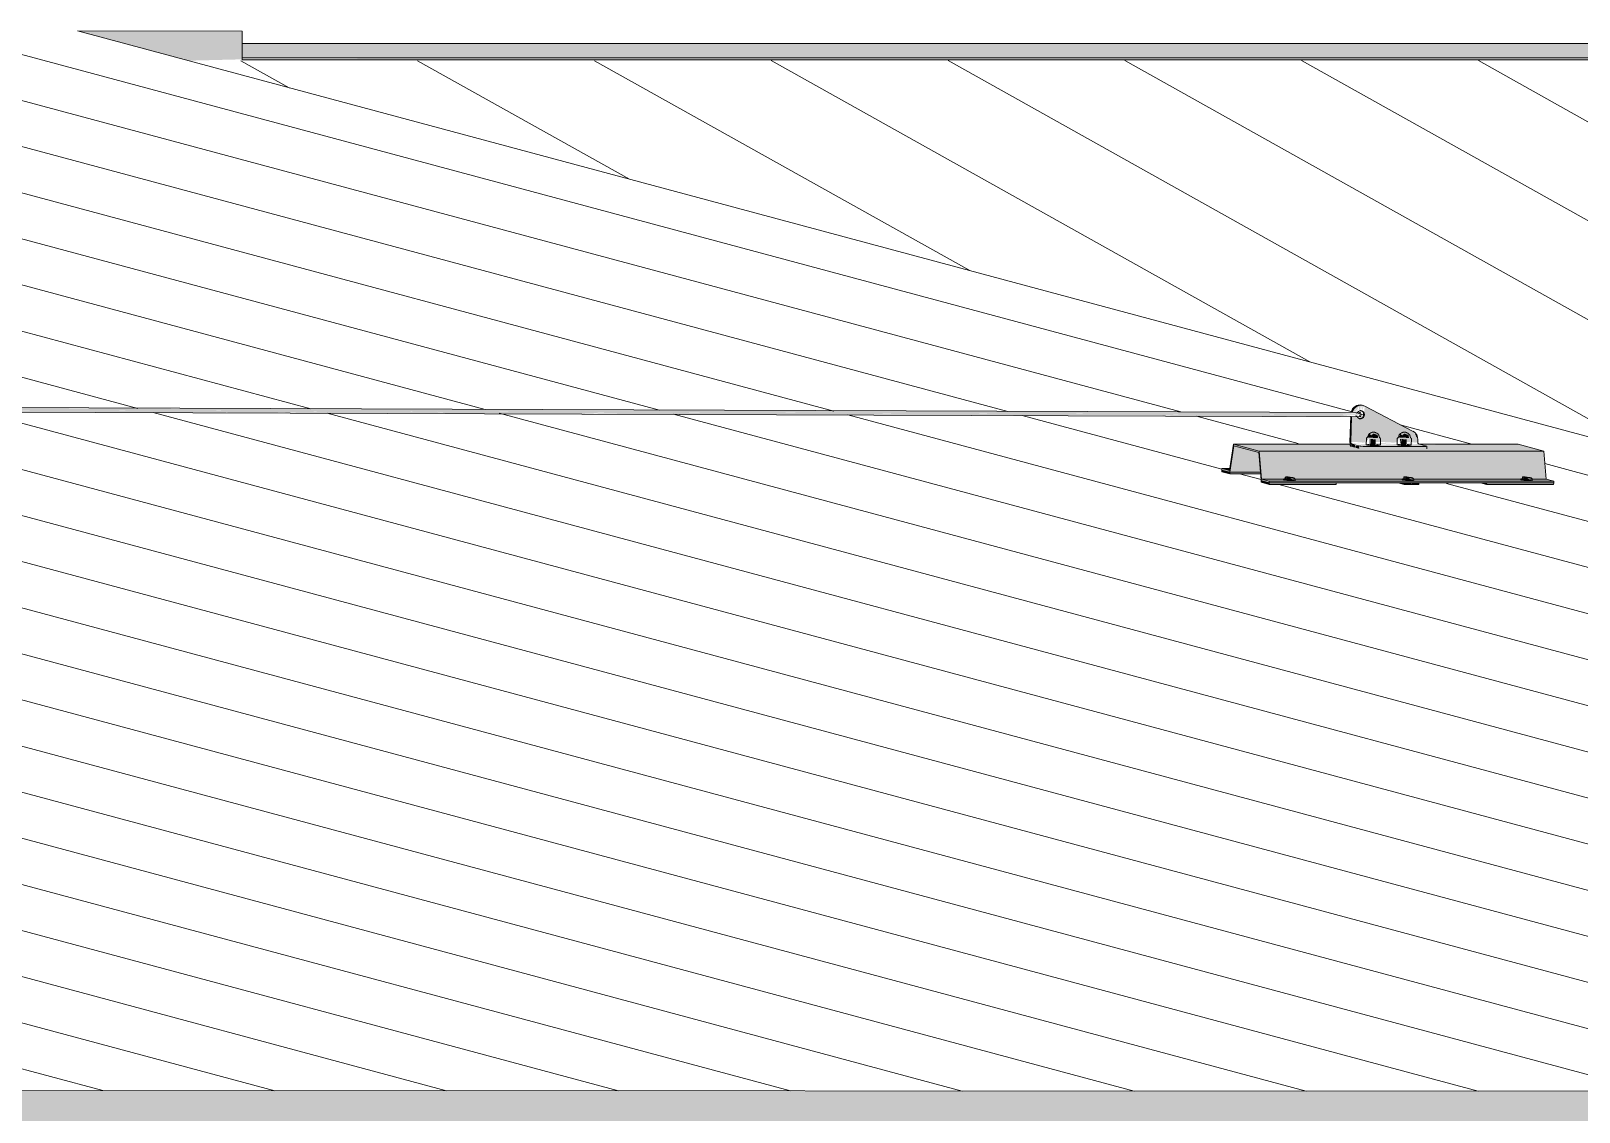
# Model space of a CAD drawing. Header units: millimetres. Extents: x -2361666 to -2009843, y -375 to 29863.
# Drawn here: x -2347657 to -2344817, y 15697 to 17681 of the extents above; entities that cross this region are included whole.
import ezdxf

# ---------------------------------------------------------------- set-up
doc = ezdxf.new("R2010")
doc.units = ezdxf.units.MM
for name, color, linetype, lineweight in [('A-ROOF', 132, 'Continuous', 5), ('A-ROOF-PATT', 132, 'Continuous', 5), ('Q-SPCQ', 91, 'Continuous', 5)]:
    doc.layers.add(name, color=color, linetype=linetype, lineweight=lineweight)

# ---------------------------------------------------------------- blocks, each defined once
blk = doc.blocks.new('Static Line_Sayfa_Metal Deck_Pan Mount - Up to 15 _ pitch - Max 2 Users-1845874-SOUTH EAST - PART B')
at = {"layer": 'Q-SPCQ'}
for points in [[(-2345217, 16976.6), (-2345223.5, 16978.3), (-2345259.4, 16980.5), (-2345365.4, 16980.8), (-2345695.7, 16982.6), (-2347808.4, 16989.5), (-2347808.9, 16988), (-2347891.6, 16990.3), (-2350327.7, 16996.7), (-2350327.7, 16994.4), (-2345217, 16976.6)], [(-2345186.1, 16934.1), (-2345185.6, 16935.1), (-2345186.1, 16939.3), (-2345193.9, 16942.3), (-2345198.1, 16939), (-2345200.7, 16941.9), (-2345204.4, 16935), (-2345191, 16934.1)], [(-2345128.8, 16934.1), (-2345129.3, 16939.3), (-2345137.2, 16942.3), (-2345141.3, 16939), (-2345144, 16941.9), (-2345147.7, 16935), (-2345129.3, 16934.1)], [(-2345385.3, 16851.8), (-2345387.3, 16855.4), (-2345399.1, 16858.6), (-2345403.6, 16910.1), (-2345450.5, 16922.7), (-2345459.3, 16874.8), (-2345471.8, 16878.1), (-2345471.8, 16875.1), (-2345457.3, 16871.2), (-2345449.9, 16919.5), (-2345404.3, 16907.3), (-2345399.1, 16855.6), (-2345396.4, 16854.8)], [(-2345401.2, 16871.2), (-2345404.3, 16907.3), (-2345449.9, 16919.5), (-2345457.3, 16871.2), (-2345403.6, 16871.2)], [(-2344929.4, 16910.1), (-2344881.6, 16910.1), (-2344928.6, 16922.7), (-2345104.5, 16921.3), (-2345099.5, 16918.6), (-2345099.6, 16913.7), (-2345213.1, 16913.7), (-2345213.1, 16918.7), (-2345219.3, 16918.6), (-2345219.4, 16914.2), (-2345234.6, 16919.5), (-2345234.7, 16922.7), (-2345450.5, 16922.7), (-2345403.6, 16910.1), (-2344944.7, 16910.1)], [(-2344877.2, 16858.6), (-2344881.6, 16910.1), (-2345403.6, 16910.1), (-2345399.1, 16858.6), (-2344944.7, 16858.6)], [(-2345227.5, 16916.4), (-2345227.5, 16921.3), (-2345234.5, 16922.7), (-2345234.3, 16918.2)], [(-2345111.6, 16918.6), (-2345101.1, 16919.5), (-2345111.6, 16923.2), (-2345133.3, 16921), (-2345135.5, 16920.2), (-2345143.2, 16922.7), (-2345145.1, 16923.2), (-2345190.1, 16921.3), (-2345192.2, 16920.2), (-2345200, 16922.7), (-2345201.8, 16923.2), (-2345227.4, 16921.3), (-2345212.9, 16918.6), (-2345156.2, 16918.6)], [(-2345219.4, 16914.2), (-2345220.9, 16919.5), (-2345227.4, 16919.5), (-2345227.4, 16916.3)], [(-2345179.1, 16913.7), (-2345156.3, 16913.7), (-2345156.2, 16918.6), (-2345213, 16917.4), (-2345213.1, 16913.7), (-2345199.5, 16913.7)], [(-2345156.3, 16913.7), (-2345099.6, 16913.7), (-2345099.5, 16918.6), (-2345156.2, 16918.6)], [(-2345457.8, 16874.4), (-2345458.6, 16878.1), (-2345471.8, 16878.1)], [(-2345457.3, 16868.2), (-2345457.8, 16871.4), (-2345471.8, 16875.1), (-2345471.8, 16872.1), (-2345457.8, 16868.3)], [(-2345400.9, 16868.2), (-2345401.2, 16871.2), (-2345457.3, 16871.2), (-2345456.7, 16868.2), (-2345403.6, 16868.2)], [(-2345385.3, 16848.9), (-2345385.3, 16851.9), (-2345399.8, 16855.8), (-2345399.1, 16852.5), (-2345396.5, 16851.8)], [(-2344877.2, 16854.8), (-2344863.2, 16854.8), (-2344877.2, 16858.6), (-2345399.1, 16858.6), (-2345385.2, 16854.8), (-2344944.7, 16854.8)], [(-2344877.2, 16851.8), (-2344863.3, 16851.8), (-2344863.2, 16854.8), (-2345385.2, 16854.8), (-2345385.3, 16851.8), (-2344944.7, 16851.8)], [(-2345296.2, 16848.9), (-2345262.4, 16848.9), (-2345262.3, 16851.8), (-2345385.3, 16851.8), (-2345385.3, 16848.9), (-2345374.1, 16848.9)], [(-2345137.7, 16848.9), (-2345137.6, 16851.8), (-2345148.8, 16851.8)], [(-2345137.7, 16848.9), (-2345124.4, 16848.9), (-2345125.5, 16851.8), (-2345137.6, 16851.8)], [(-2345124.3, 16848.9), (-2345111, 16850), (-2345110.9, 16851.8), (-2345124.3, 16851.8), (-2345124.4, 16848.9)], [(-2344986.3, 16848.9), (-2344986.3, 16851.8), (-2344997.4, 16851.8)], [(-2344877.2, 16848.9), (-2344863.4, 16848.9), (-2344863.3, 16851.8), (-2344986.2, 16851.8), (-2344986.3, 16848.9), (-2344944.7, 16848.9)]]:
    blk.add_hatch(color=256, dxfattribs=at).paths.add_polyline_path(points)
h = blk.add_hatch(color=256, dxfattribs=at)
h.paths.add_polyline_path([(-2345263.3, 16973.1), (-2345232.7, 16976.4), (-2345280.6, 16976.8), (-2346616.8, 16981.4), (-2346616.8, 16978.7), (-2346519.3, 16977.8), (-2346468.2, 16977.3), (-2345571.9, 16975.3), (-2345562.4, 16974.3), (-2345354.9, 16974), (-2345344.2, 16974.6), (-2345269.8, 16973.2)])
h.paths.add_polyline_path([(-2348631.6, 16988.5), (-2350327.7, 16994.3), (-2350327.7, 16991.1), (-2350296.8, 16990.9), (-2349955.8, 16990.7), (-2349928.8, 16989.4), (-2349904.2, 16989.3), (-2348758.9, 16985.6), (-2348694.9, 16985.3), (-2348631.6, 16985.8)])
h.paths.add_polyline_path([(-2346913.7, 16982.5), (-2348631.6, 16988.4), (-2348631.6, 16985.8), (-2348446.8, 16984.4), (-2348226.2, 16983.8), (-2348191.5, 16983.9), (-2347285.1, 16980.3), (-2347207.3, 16980), (-2347201.9, 16981.2), (-2347155.1, 16979.7), (-2346903.5, 16980)])
h.paths.add_polyline_path([(-2346647.3, 16978.1), (-2346616.8, 16979.3), (-2346616.8, 16981.5), (-2346913.4, 16982.4), (-2346892.5, 16978.8), (-2346648, 16978.6)])
h.paths.add_polyline_path([(-2347298.1, 16980.5), (-2347298.1, 16981.8), (-2347295.5, 16980.7)])
h.paths.add_polyline_path([(-2348871.3, 16985.8), (-2348886.2, 16986.4), (-2348880.6, 16985.8)])
h.paths.add_polyline_path([(-2349380.3, 16987.5), (-2349398.1, 16988), (-2349389.7, 16987.5)])
h.paths.add_polyline_path([(-2350228.7, 16990.5), (-2350243.6, 16991.1), (-2350238, 16990.5)])
h = blk.add_hatch(color=256, dxfattribs=at)
h.paths.add_polyline_path([(-2345206.6, 16926.4), (-2345206.4, 16926.4), (-2345204.3, 16932.6), (-2345189.8, 16931.7), (-2345189.8, 16926.4), (-2345149.7, 16926.4), (-2345147.6, 16932.6), (-2345133, 16931.7), (-2345133, 16926.4), (-2345112.5, 16926.8), (-2345112.5, 16930.9), (-2345121.2, 16946.2), (-2345209.7, 16992.4), (-2345212.6, 16971.4), (-2345217.7, 16969.3), (-2345224.1, 16972.1), (-2345234.1, 16974.2), (-2345235.4, 16926.4)])
h.paths.add_polyline_path([(-2345202.3, 16926.4), (-2345202, 16926.4), (-2345202.8, 16926.4)])
h.paths.add_polyline_path([(-2345146.1, 16926.4), (-2345145.3, 16926.4), (-2345145.6, 16932.1)])
h.paths.add_polyline_path([(-2345191, 16934.1), (-2345204.4, 16935), (-2345200.7, 16941.9), (-2345197.6, 16939.3), (-2345193.9, 16942.3), (-2345186, 16939), (-2345186.1, 16934.1), (-2345189.8, 16934.1)])
h.paths.add_polyline_path([(-2345135.8, 16934.1), (-2345147.7, 16935), (-2345144, 16941.9), (-2345140.9, 16939.3), (-2345137.2, 16942.3), (-2345129.3, 16939), (-2345129.3, 16934.1), (-2345135.5, 16934.1)])
h.paths.add_polyline_path([(-2345231.7, 16985.2), (-2345223.5, 16980.5), (-2345229.1, 16988.7)])
h.paths.add_polyline_path([(-2345224.2, 16978.7), (-2345231.7, 16985.2), (-2345231.7, 16980.7), (-2345227.4, 16979.5)])
h.paths.add_polyline_path([(-2345222.3, 16982), (-2345225.8, 16991.5), (-2345229.1, 16988.7), (-2345222.6, 16982.3)])
h.paths.add_polyline_path([(-2345220.8, 16983.2), (-2345223.5, 16992.6), (-2345225.8, 16991.5), (-2345221.2, 16983.8)])
h.paths.add_polyline_path([(-2345215.4, 16983.9), (-2345211.4, 16993), (-2345213.7, 16993.8)])
h.paths.add_polyline_path([(-2345219.1, 16983.9), (-2345217.8, 16994.1), (-2345221.9, 16993.4), (-2345220.8, 16989.6)])
h.paths.add_polyline_path([(-2345217.2, 16984.2), (-2345215.4, 16994), (-2345217.8, 16994.1)])
h = blk.add_hatch(color=256, dxfattribs=at)
h.paths.add_polyline_path([(-2345234.8, 16923.3), (-2345206.5, 16925.6), (-2345206.6, 16926.4), (-2345235.2, 16924.2), (-2345235, 16923.7)])
h.paths.add_polyline_path([(-2345179.1, 16923.3), (-2345149.7, 16925.6), (-2345149.9, 16926.4), (-2345190, 16924.2), (-2345189.8, 16923.3)])
h.paths.add_polyline_path([(-2345203.1, 16923.3), (-2345201.9, 16925.6), (-2345203.1, 16923.6)])
h.paths.add_polyline_path([(-2345133, 16923.3), (-2345112.5, 16925.6), (-2345112.5, 16926.4), (-2345133.2, 16924.2), (-2345133.3, 16923.3)])
h.paths.add_polyline_path([(-2345146.4, 16923.3), (-2345145.2, 16925.6), (-2345146.4, 16923.4)])
h.paths.add_polyline_path([(-2345201.2, 16923.3), (-2345199.9, 16925.6), (-2345201.1, 16923.6)])
h = blk.add_hatch(color=256, dxfattribs=at)
h.paths.add_polyline_path([(-2345190.1, 16920.1), (-2345189.8, 16931.7), (-2345199.7, 16932.1), (-2345200, 16920.5), (-2345192.6, 16920.2)])
h.paths.add_polyline_path([(-2345201.7, 16920.7), (-2345201.6, 16932.3), (-2345202.3, 16932), (-2345201.7, 16921.3)])
h.paths.add_polyline_path([(-2345204.3, 16932.6), (-2345206.3, 16931.5), (-2345204.3, 16932)])
h = blk.add_hatch(color=256, dxfattribs=at)
h.paths.add_polyline_path([(-2345133.4, 16920.1), (-2345133, 16931.7), (-2345143, 16932), (-2345143.3, 16920.5), (-2345135.8, 16920.2)])
h.paths.add_polyline_path([(-2345144.9, 16920.7), (-2345143.3, 16932.1), (-2345145.6, 16932.1), (-2345145, 16922.7)])
h.paths.add_polyline_path([(-2345147.6, 16932.6), (-2345149.5, 16932.9), (-2345147.6, 16932.1)])
for p, q in [((-2345218.3, 16981), (-2350327.7, 16998.8)), ((-2350327.7, 16990.8), (-2345218.3, 16973)), ((-2345212.9, 16993.6), (-2345214.5, 16994.1)), ((-2345121.2, 16946.2), (-2345209.7, 16992.4)), ((-2345237, 16926.9), (-2345235.7, 16974.1)), ((-2345234.1, 16972.6), (-2345235.4, 16926.4)), ((-2345207, 16933.2), (-2345207.3, 16921.6)), ((-2345205.4, 16934.7), (-2345206.3, 16934.2)), ((-2345181.6, 16933.5), (-2345182.4, 16934.1)), ((-2345181.3, 16920.9), (-2345181, 16932.5)), ((-2345150.2, 16933.2), (-2345150.6, 16921.6)), ((-2345148.7, 16934.7), (-2345149.6, 16934.2)), ((-2345124.8, 16933.5), (-2345125.7, 16934.1)), ((-2345124.6, 16920.9), (-2345124.2, 16932.5)), ((-2345112.5, 16926.4), (-2345112.4, 16930.6)), ((-2345450.5, 16922.7), (-2345457.8, 16874.4)), ((-2345457.3, 16871.2), (-2345449.9, 16919.5)), ((-2345403.6, 16910.1), (-2345450.5, 16922.7)), ((-2345234.5, 16922.7), (-2345450.5, 16922.7)), ((-2345449.9, 16919.5), (-2345404.3, 16907.3)), ((-2345404.3, 16907.3), (-2345399.8, 16855.8)), ((-2345399.1, 16858.6), (-2345403.6, 16910.1)), ((-2344881.6, 16910.1), (-2345403.6, 16910.1)), ((-2345234.5, 16923.2), (-2345227.4, 16921.3)), ((-2345227.4, 16921.3), (-2345219.3, 16919.1)), ((-2345212.9, 16918.6), (-2345156.2, 16918.6)), ((-2345156.2, 16918.6), (-2345099.5, 16918.6)), ((-2345104.5, 16921.3), (-2345111.6, 16923.2)), ((-2344928.6, 16922.7), (-2345109.7, 16922.7)), ((-2345096.4, 16919.1), (-2345104.5, 16921.3)), ((-2345096.2, 16914), (-2345096.1, 16918.9)), ((-2344928.6, 16922.7), (-2344881.6, 16910.1)), ((-2344881.6, 16910.1), (-2344877.2, 16858.6)), ((-2345471.8, 16875.1), (-2345471.9, 16872.1)), ((-2345457.3, 16868.2), (-2345471.9, 16872.1)), ((-2345457.8, 16874.4), (-2345471.8, 16878.1)), ((-2345471.8, 16878.1), (-2345471.8, 16875.1)), ((-2345457.2, 16878.1), (-2345471.8, 16878.1)), ((-2345471.8, 16875.1), (-2345457.3, 16871.2)), ((-2345471.8, 16875.1), (-2345457.3, 16871.2)), ((-2345457.3, 16871.2), (-2345401.2, 16871.2)), ((-2345457.3, 16871.2), (-2345401.2, 16871.2)), ((-2345457.3, 16871.2), (-2345457.3, 16868.2)), ((-2345400.9, 16868.2), (-2345457.3, 16868.2)), ((-2345399.8, 16855.8), (-2345399.9, 16852.8)), ((-2345385.3, 16848.9), (-2345399.9, 16852.8)), ((-2345399.8, 16855.8), (-2345385.3, 16851.8)), ((-2345399.8, 16855.8), (-2345385.3, 16851.8)), ((-2345385.2, 16854.8), (-2345399.1, 16858.6)), ((-2344877.2, 16858.6), (-2345399.1, 16858.6)), ((-2345385.3, 16851.8), (-2345385.2, 16854.8)), ((-2344863.3, 16851.8), (-2345385.3, 16851.8)), ((-2345385.3, 16851.8), (-2345262.3, 16851.8)), ((-2345385.3, 16851.8), (-2345385.3, 16848.9)), ((-2345262.4, 16848.9), (-2345385.3, 16848.9)), ((-2344863.2, 16854.8), (-2345385.2, 16854.8)), ((-2345355.7, 16858.9), (-2345355.6, 16862.4)), ((-2345355.7, 16858.9), (-2345354.8, 16859.3)), ((-2345352.2, 16858.6), (-2345355.7, 16858.9)), ((-2345354.7, 16862.8), (-2345355.6, 16862.4)), ((-2345355.6, 16862.4), (-2345352.1, 16862.1)), ((-2345354.8, 16859.3), (-2345354.7, 16862.8)), ((-2345354.8, 16859.3), (-2345350.5, 16859.3)), ((-2345350.4, 16862.8), (-2345354.7, 16862.8)), ((-2345352.2, 16858.6), (-2345352.1, 16862.1)), ((-2345347.9, 16858.6), (-2345352.2, 16858.6)), ((-2345352.2, 16857.4), (-2345352.2, 16855.9)), ((-2345352.1, 16862.1), (-2345347.8, 16862.1)), ((-2345350.5, 16859.3), (-2345350.4, 16862.8)), ((-2345350.5, 16859.3), (-2345347, 16858.9)), ((-2345346.9, 16862.4), (-2345350.4, 16862.8)), ((-2345347.9, 16858.6), (-2345347.8, 16862.1)), ((-2345347, 16858.9), (-2345347.9, 16858.6)), ((-2345347.8, 16862.1), (-2345346.9, 16862.4)), ((-2345346.9, 16862.4), (-2345347, 16858.9)), ((-2345337.6, 16855.5), (-2345337.6, 16857)), ((-2345262.4, 16848.9), (-2345262.3, 16851.8)), ((-2345137.7, 16848.9), (-2345148.8, 16851.8)), ((-2345138.2, 16858.9), (-2345138.1, 16862.4)), ((-2345138.2, 16858.9), (-2345137.4, 16859.3)), ((-2345134.8, 16858.6), (-2345138.2, 16858.9)), ((-2345137.3, 16862.8), (-2345138.1, 16862.4)), ((-2345138.1, 16862.4), (-2345134.7, 16862.1)), ((-2345137.6, 16851.8), (-2345137.7, 16848.9)), ((-2345124.4, 16848.9), (-2345137.7, 16848.9)), ((-2345137.6, 16851.8), (-2345124.3, 16851.8)), ((-2345137.3, 16862.8), (-2345137.4, 16859.3)), ((-2345137.4, 16859.3), (-2345133, 16859.3)), ((-2345132.9, 16862.8), (-2345137.3, 16862.8)), ((-2345134.7, 16862.1), (-2345134.8, 16858.6)), ((-2345130.4, 16858.6), (-2345134.8, 16858.6)), ((-2345134.7, 16862.1), (-2345130.3, 16862.1)), ((-2345134.7, 16857.4), (-2345134.7, 16855.9)), ((-2345132.9, 16862.8), (-2345133, 16859.3)), ((-2345133, 16859.3), (-2345129.5, 16858.9)), ((-2345129.4, 16862.4), (-2345132.9, 16862.8)), ((-2345130.3, 16862.1), (-2345130.4, 16858.6)), ((-2345129.5, 16858.9), (-2345130.4, 16858.6)), ((-2345130.3, 16862.1), (-2345129.4, 16862.4)), ((-2345129.4, 16862.4), (-2345129.5, 16858.9)), ((-2345111, 16848.9), (-2345124.4, 16848.9)), ((-2345124.3, 16851.8), (-2345110.9, 16851.8)), ((-2345120.2, 16855.5), (-2345120.1, 16857)), ((-2345110.9, 16851.8), (-2345111, 16848.9)), ((-2344986.3, 16848.9), (-2344997.4, 16851.8)), ((-2344986.3, 16848.9), (-2344986.2, 16851.8)), ((-2344863.4, 16848.9), (-2344986.3, 16848.9)), ((-2344986.2, 16851.8), (-2344863.3, 16851.8)), ((-2344920.8, 16858.9), (-2344920.7, 16862.4)), ((-2344920.8, 16858.9), (-2344919.9, 16859.3)), ((-2344917.3, 16858.6), (-2344920.8, 16858.9)), ((-2344919.8, 16862.8), (-2344920.7, 16862.4)), ((-2344920.7, 16862.4), (-2344917.2, 16862.1)), ((-2344919.8, 16862.8), (-2344919.9, 16859.3)), ((-2344919.9, 16859.3), (-2344915.5, 16859.3)), ((-2344915.4, 16862.8), (-2344919.8, 16862.8)), ((-2344917.2, 16862.1), (-2344917.3, 16858.6)), ((-2344913, 16858.6), (-2344917.3, 16858.6)), ((-2344917.2, 16857.4), (-2344917.3, 16855.9)), ((-2344917.2, 16862.1), (-2344912.9, 16862.1)), ((-2344915.4, 16862.8), (-2344915.5, 16859.3)), ((-2344915.5, 16859.3), (-2344912.1, 16858.9)), ((-2344912, 16862.4), (-2344915.4, 16862.8)), ((-2344912.9, 16862.1), (-2344913, 16858.6)), ((-2344912.1, 16858.9), (-2344913, 16858.6)), ((-2344912.9, 16862.1), (-2344912, 16862.4)), ((-2344912, 16862.4), (-2344912.1, 16858.9)), ((-2344902.7, 16855.5), (-2344902.6, 16857)), ((-2344877.2, 16858.6), (-2344863.2, 16854.8)), ((-2344863.3, 16851.8), (-2344863.4, 16848.9)), ((-2344863.2, 16854.8), (-2344863.3, 16851.8))]:
    blk.add_line(p, q, dxfattribs=at)
at = {"layer": 'Q-SPCQ', "flags": 128}
for points in [[(-2345207, 16933.2), (-2345206.8, 16933.7), (-2345206.6, 16934), (-2345206.4, 16934.2), (-2345206.3, 16934.2)], [(-2345205, 16935.3), (-2345205.2, 16935), (-2345205.3, 16934.8), (-2345205.4, 16934.7), (-2345205.4, 16934.7)], [(-2345205, 16935.3), (-2345203.3, 16939.7), (-2345201.2, 16942), (-2345199.6, 16943.2), (-2345198.5, 16943.8), (-2345197.7, 16944.1), (-2345197.1, 16944.3), (-2345196.6, 16944.4), (-2345196.3, 16944.5), (-2345196, 16944.5), (-2345195.7, 16944.6), (-2345195.5, 16944.6), (-2345195.4, 16944.6), (-2345195.2, 16944.6), (-2345195.1, 16944.7), (-2345195, 16944.7), (-2345194.8, 16944.7), (-2345194.8, 16944.7), (-2345194.7, 16944.7), (-2345194.6, 16944.7), (-2345194.5, 16944.7), (-2345194.4, 16944.7), (-2345194.4, 16944.7), (-2345194.3, 16944.7), (-2345194.3, 16944.7), (-2345194.2, 16944.7), (-2345194.2, 16944.7), (-2345194.1, 16944.7), (-2345194.1, 16944.7), (-2345194, 16944.7), (-2345194, 16944.7), (-2345193.9, 16944.7), (-2345193.9, 16944.7), (-2345193.9, 16944.7), (-2345193.8, 16944.7), (-2345193.8, 16944.7), (-2345193.7, 16944.7), (-2345193.7, 16944.7), (-2345193.7, 16944.7), (-2345193.6, 16944.7), (-2345193.6, 16944.7), (-2345193.6, 16944.7), (-2345193.5, 16944.7), (-2345193.5, 16944.7), (-2345193.4, 16944.7), (-2345193.4, 16944.7), (-2345193.4, 16944.7), (-2345193.3, 16944.7), (-2345193.3, 16944.7), (-2345193.2, 16944.7), (-2345193.2, 16944.7), (-2345193.2, 16944.7), (-2345193.1, 16944.7), (-2345193.1, 16944.7), (-2345193, 16944.7), (-2345193, 16944.7), (-2345192.9, 16944.7), (-2345192.8, 16944.7), (-2345192.8, 16944.6), (-2345192.7, 16944.6), (-2345192.6, 16944.6), (-2345192.5, 16944.6), (-2345192.4, 16944.6), (-2345192.3, 16944.6), (-2345192.2, 16944.6), (-2345192.1, 16944.6), (-2345191.9, 16944.5), (-2345191.8, 16944.5), (-2345191.6, 16944.5), (-2345191.3, 16944.4), (-2345191, 16944.3)], [(-2345182.8, 16934.7), (-2345184.3, 16939.1), (-2345186.2, 16941.6), (-2345187.7, 16942.8), (-2345188.8, 16943.5), (-2345189.6, 16943.8), (-2345190.2, 16944.1), (-2345190.7, 16944.2), (-2345191, 16944.3), (-2345191, 16944.3)], [(-2345182.8, 16934.7), (-2345182.7, 16934.3), (-2345182.5, 16934.1), (-2345182.4, 16934.1), (-2345182.4, 16934.1)], [(-2345181, 16932.5), (-2345181.1, 16933), (-2345181.3, 16933.3), (-2345181.5, 16933.4), (-2345181.6, 16933.5)], [(-2345150.2, 16933.2), (-2345150.1, 16933.7), (-2345149.9, 16934), (-2345149.7, 16934.2), (-2345149.6, 16934.2)], [(-2345148.3, 16935.3), (-2345148.4, 16935), (-2345148.6, 16934.8), (-2345148.7, 16934.7), (-2345148.7, 16934.7)], [(-2345148.3, 16935.3), (-2345146.6, 16939.7), (-2345144.5, 16942), (-2345142.9, 16943.2), (-2345141.8, 16943.8), (-2345141, 16944.1), (-2345140.4, 16944.3), (-2345139.9, 16944.4), (-2345139.5, 16944.5), (-2345139.2, 16944.5), (-2345139, 16944.6), (-2345138.8, 16944.6), (-2345138.6, 16944.6), (-2345138.5, 16944.6), (-2345138.3, 16944.7), (-2345138.2, 16944.7), (-2345138.1, 16944.7), (-2345138, 16944.7), (-2345137.9, 16944.7), (-2345137.9, 16944.7), (-2345137.8, 16944.7), (-2345137.7, 16944.7), (-2345137.7, 16944.7), (-2345137.6, 16944.7), (-2345137.5, 16944.7), (-2345137.5, 16944.7), (-2345137.4, 16944.7), (-2345137.4, 16944.7), (-2345137.3, 16944.7), (-2345137.3, 16944.7), (-2345137.3, 16944.7), (-2345137.2, 16944.7), (-2345137.2, 16944.7), (-2345137.1, 16944.7), (-2345137.1, 16944.7), (-2345137.1, 16944.7), (-2345137, 16944.7), (-2345137, 16944.7), (-2345136.9, 16944.7), (-2345136.9, 16944.7), (-2345136.9, 16944.7), (-2345136.8, 16944.7), (-2345136.8, 16944.7), (-2345136.8, 16944.7), (-2345136.7, 16944.7), (-2345136.7, 16944.7), (-2345136.6, 16944.7), (-2345136.6, 16944.7), (-2345136.6, 16944.7), (-2345136.5, 16944.7), (-2345136.5, 16944.7), (-2345136.4, 16944.7), (-2345136.4, 16944.7), (-2345136.3, 16944.7), (-2345136.3, 16944.7), (-2345136.2, 16944.7), (-2345136.2, 16944.7), (-2345136.1, 16944.7), (-2345136, 16944.6), (-2345136, 16944.6), (-2345135.9, 16944.6), (-2345135.8, 16944.6), (-2345135.7, 16944.6), (-2345135.6, 16944.6), (-2345135.5, 16944.6), (-2345135.3, 16944.6), (-2345135.2, 16944.5), (-2345135, 16944.5), (-2345134.8, 16944.5), (-2345134.6, 16944.4), (-2345134.3, 16944.3)], [(-2345126.1, 16934.7), (-2345127.5, 16939.1), (-2345129.5, 16941.6), (-2345131, 16942.8), (-2345132.1, 16943.5), (-2345132.9, 16943.8), (-2345133.5, 16944.1), (-2345133.9, 16944.2), (-2345134.3, 16944.3), (-2345134.3, 16944.3)], [(-2345126.1, 16934.7), (-2345125.9, 16934.3), (-2345125.8, 16934.1), (-2345125.7, 16934.1), (-2345125.7, 16934.1)], [(-2345124.2, 16932.5), (-2345124.3, 16933), (-2345124.5, 16933.3), (-2345124.7, 16933.4), (-2345124.8, 16933.5)], [(-2345358.7, 16857.7), (-2345358.5, 16858.3), (-2345358.2, 16858.7), (-2345358, 16858.9), (-2345357.8, 16859), (-2345357.6, 16859.1), (-2345357.5, 16859.2), (-2345357.3, 16859.2), (-2345357.2, 16859.2), (-2345357.1, 16859.2), (-2345357, 16859.3), (-2345356.8, 16859.3), (-2345356.7, 16859.3), (-2345356.6, 16859.3), (-2345356.4, 16859.3), (-2345356.3, 16859.3), (-2345356.2, 16859.4), (-2345356, 16859.4), (-2345355.8, 16859.4), (-2345355.7, 16859.4), (-2345355.5, 16859.4), (-2345355.3, 16859.4), (-2345355.1, 16859.4), (-2345354.9, 16859.4), (-2345354.8, 16859.4), (-2345354.6, 16859.4), (-2345354.3, 16859.4), (-2345354.1, 16859.4), (-2345353.9, 16859.4), (-2345353.7, 16859.4), (-2345353.5, 16859.4), (-2345353.3, 16859.4), (-2345353, 16859.4), (-2345352.8, 16859.4), (-2345352.6, 16859.4), (-2345352.3, 16859.4), (-2345352.1, 16859.4), (-2345351.9, 16859.4), (-2345351.6, 16859.4), (-2345351.4, 16859.4), (-2345351.2, 16859.4), (-2345350.9, 16859.4), (-2345350.7, 16859.4), (-2345350.5, 16859.4), (-2345350.2, 16859.4), (-2345350, 16859.4), (-2345349.8, 16859.4), (-2345349.5, 16859.3), (-2345349.3, 16859.3), (-2345349.1, 16859.3), (-2345348.9, 16859.3), (-2345348.7, 16859.3), (-2345348.5, 16859.3), (-2345348.3, 16859.3), (-2345348.1, 16859.2), (-2345347.9, 16859.2), (-2345347.7, 16859.2), (-2345347.5, 16859.2), (-2345347.3, 16859.2), (-2345347.1, 16859.2), (-2345347, 16859.1), (-2345346.8, 16859.1), (-2345346.6, 16859.1), (-2345346.5, 16859.1), (-2345346.3, 16859.1), (-2345346.2, 16859), (-2345346.1, 16859), (-2345345.9, 16859), (-2345345.8, 16859), (-2345345.7, 16858.9), (-2345345.6, 16858.9), (-2345345.5, 16858.9)], [(-2345352.2, 16857.4), (-2345351.7, 16859.2), (-2345350.9, 16860.2), (-2345350.3, 16860.7), (-2345349.8, 16860.9), (-2345349.5, 16861.1), (-2345349.2, 16861.2), (-2345349, 16861.2), (-2345348.9, 16861.3), (-2345348.7, 16861.3), (-2345348.6, 16861.3), (-2345348.4, 16861.4), (-2345348.3, 16861.4), (-2345348.2, 16861.4), (-2345348.1, 16861.4), (-2345348, 16861.4), (-2345347.8, 16861.4), (-2345347.7, 16861.4), (-2345347.6, 16861.4), (-2345347.5, 16861.4), (-2345347.4, 16861.5), (-2345347.2, 16861.5), (-2345347.1, 16861.5), (-2345347, 16861.5), (-2345346.9, 16861.5), (-2345346.7, 16861.5), (-2345346.6, 16861.5), (-2345346.5, 16861.5), (-2345346.3, 16861.5), (-2345346.2, 16861.5), (-2345346.1, 16861.5), (-2345345.9, 16861.5), (-2345345.8, 16861.5), (-2345345.7, 16861.5), (-2345345.5, 16861.5), (-2345345.4, 16861.5), (-2345345.2, 16861.5), (-2345345.1, 16861.5), (-2345344.9, 16861.5), (-2345344.8, 16861.5), (-2345344.6, 16861.5), (-2345344.5, 16861.5), (-2345344.4, 16861.5), (-2345344.2, 16861.4), (-2345344.1, 16861.4), (-2345343.9, 16861.4), (-2345343.8, 16861.4), (-2345343.6, 16861.4), (-2345343.5, 16861.4), (-2345343.4, 16861.4), (-2345343.2, 16861.4), (-2345343.1, 16861.4), (-2345343, 16861.4), (-2345342.8, 16861.4), (-2345342.7, 16861.4), (-2345342.6, 16861.3), (-2345342.4, 16861.3), (-2345342.3, 16861.3), (-2345342.2, 16861.3), (-2345342.1, 16861.3), (-2345342, 16861.3), (-2345341.8, 16861.3), (-2345341.7, 16861.3), (-2345341.6, 16861.2), (-2345341.5, 16861.2), (-2345341.4, 16861.2), (-2345341.3, 16861.2), (-2345341.2, 16861.2), (-2345341, 16861.1), (-2345340.9, 16861.1), (-2345340.7, 16861.1), (-2345340.7, 16861.1)], [(-2345344.1, 16857.2), (-2345344.3, 16857.9), (-2345344.5, 16858.3), (-2345344.8, 16858.6), (-2345345, 16858.7), (-2345345.1, 16858.8), (-2345345.3, 16858.8), (-2345345.4, 16858.8), (-2345345.5, 16858.9), (-2345345.5, 16858.9)], [(-2345337.6, 16857), (-2345337.9, 16858.8), (-2345338.6, 16859.8), (-2345339.2, 16860.4), (-2345339.7, 16860.7), (-2345340, 16860.8), (-2345340.3, 16860.9), (-2345340.5, 16861), (-2345340.7, 16861), (-2345340.7, 16861.1)], [(-2345141.2, 16857.7), (-2345141, 16858.3), (-2345140.7, 16858.7), (-2345140.5, 16858.9), (-2345140.3, 16859), (-2345140.1, 16859.1), (-2345140, 16859.2), (-2345139.9, 16859.2), (-2345139.7, 16859.2), (-2345139.6, 16859.2), (-2345139.5, 16859.3), (-2345139.4, 16859.3), (-2345139.2, 16859.3), (-2345139.1, 16859.3), (-2345139, 16859.3), (-2345138.8, 16859.3), (-2345138.7, 16859.4), (-2345138.5, 16859.4), (-2345138.4, 16859.4), (-2345138.2, 16859.4), (-2345138, 16859.4), (-2345137.8, 16859.4), (-2345137.7, 16859.4), (-2345137.5, 16859.4), (-2345137.3, 16859.4), (-2345137.1, 16859.4), (-2345136.9, 16859.4), (-2345136.7, 16859.4), (-2345136.5, 16859.4), (-2345136.2, 16859.4), (-2345136, 16859.4), (-2345135.8, 16859.4), (-2345135.6, 16859.4), (-2345135.3, 16859.4), (-2345135.1, 16859.4), (-2345134.9, 16859.4), (-2345134.6, 16859.4), (-2345134.4, 16859.4), (-2345134.2, 16859.4), (-2345133.9, 16859.4), (-2345133.7, 16859.4), (-2345133.5, 16859.4), (-2345133.2, 16859.4), (-2345133, 16859.4), (-2345132.8, 16859.4), (-2345132.5, 16859.4), (-2345132.3, 16859.4), (-2345132.1, 16859.3), (-2345131.9, 16859.3), (-2345131.6, 16859.3), (-2345131.4, 16859.3), (-2345131.2, 16859.3), (-2345131, 16859.3), (-2345130.8, 16859.3), (-2345130.6, 16859.2), (-2345130.4, 16859.2), (-2345130.2, 16859.2), (-2345130, 16859.2), (-2345129.8, 16859.2), (-2345129.7, 16859.2), (-2345129.5, 16859.1), (-2345129.3, 16859.1), (-2345129.2, 16859.1), (-2345129, 16859.1), (-2345128.9, 16859.1), (-2345128.7, 16859), (-2345128.6, 16859), (-2345128.5, 16859), (-2345128.3, 16859), (-2345128.2, 16858.9), (-2345128.1, 16858.9), (-2345128.1, 16858.9)], [(-2345134.7, 16857.4), (-2345134.2, 16859.2), (-2345133.5, 16860.2), (-2345132.8, 16860.7), (-2345132.4, 16860.9), (-2345132, 16861.1), (-2345131.8, 16861.2), (-2345131.6, 16861.2), (-2345131.4, 16861.3), (-2345131.2, 16861.3), (-2345131.1, 16861.3), (-2345131, 16861.4), (-2345130.8, 16861.4), (-2345130.7, 16861.4), (-2345130.6, 16861.4), (-2345130.5, 16861.4), (-2345130.4, 16861.4), (-2345130.3, 16861.4), (-2345130.1, 16861.4), (-2345130, 16861.4), (-2345129.9, 16861.5), (-2345129.8, 16861.5), (-2345129.7, 16861.5), (-2345129.5, 16861.5), (-2345129.4, 16861.5), (-2345129.3, 16861.5), (-2345129.1, 16861.5), (-2345129, 16861.5), (-2345128.9, 16861.5), (-2345128.7, 16861.5), (-2345128.6, 16861.5), (-2345128.5, 16861.5), (-2345128.3, 16861.5), (-2345128.2, 16861.5), (-2345128, 16861.5), (-2345127.9, 16861.5), (-2345127.8, 16861.5), (-2345127.6, 16861.5), (-2345127.5, 16861.5), (-2345127.3, 16861.5), (-2345127.2, 16861.5), (-2345127, 16861.5), (-2345126.9, 16861.5), (-2345126.7, 16861.4), (-2345126.6, 16861.4), (-2345126.5, 16861.4), (-2345126.3, 16861.4), (-2345126.2, 16861.4), (-2345126, 16861.4), (-2345125.9, 16861.4), (-2345125.8, 16861.4), (-2345125.6, 16861.4), (-2345125.5, 16861.4), (-2345125.4, 16861.4), (-2345125.2, 16861.4), (-2345125.1, 16861.3), (-2345125, 16861.3), (-2345124.9, 16861.3), (-2345124.7, 16861.3), (-2345124.6, 16861.3), (-2345124.5, 16861.3), (-2345124.4, 16861.3), (-2345124.3, 16861.3), (-2345124.1, 16861.2), (-2345124, 16861.2), (-2345123.9, 16861.2), (-2345123.8, 16861.2), (-2345123.7, 16861.2), (-2345123.6, 16861.1), (-2345123.4, 16861.1), (-2345123.3, 16861.1), (-2345123.2, 16861.1)], [(-2345126.7, 16857.2), (-2345126.8, 16857.9), (-2345127.1, 16858.3), (-2345127.3, 16858.6), (-2345127.5, 16858.7), (-2345127.7, 16858.8), (-2345127.8, 16858.8), (-2345127.9, 16858.8), (-2345128, 16858.9), (-2345128.1, 16858.9)], [(-2345120.1, 16857), (-2345120.5, 16858.8), (-2345121.2, 16859.8), (-2345121.8, 16860.4), (-2345122.2, 16860.7), (-2345122.6, 16860.8), (-2345122.8, 16860.9), (-2345123, 16861), (-2345123.2, 16861), (-2345123.2, 16861.1)], [(-2344923.7, 16857.7), (-2344923.6, 16858.3), (-2344923.3, 16858.7), (-2344923, 16858.9), (-2344922.8, 16859), (-2344922.7, 16859.1), (-2344922.5, 16859.2), (-2344922.4, 16859.2), (-2344922.3, 16859.2), (-2344922.1, 16859.2), (-2344922, 16859.3), (-2344921.9, 16859.3), (-2344921.8, 16859.3), (-2344921.6, 16859.3), (-2344921.5, 16859.3), (-2344921.4, 16859.3), (-2344921.2, 16859.4), (-2344921.1, 16859.4), (-2344920.9, 16859.4), (-2344920.7, 16859.4), (-2344920.6, 16859.4), (-2344920.4, 16859.4), (-2344920.2, 16859.4), (-2344920, 16859.4), (-2344919.8, 16859.4), (-2344919.6, 16859.4), (-2344919.4, 16859.4), (-2344919.2, 16859.4), (-2344919, 16859.4), (-2344918.8, 16859.4), (-2344918.6, 16859.4), (-2344918.3, 16859.4), (-2344918.1, 16859.4), (-2344917.9, 16859.4), (-2344917.6, 16859.4), (-2344917.4, 16859.4), (-2344917.2, 16859.4), (-2344916.9, 16859.4), (-2344916.7, 16859.4), (-2344916.5, 16859.4), (-2344916.2, 16859.4), (-2344916, 16859.4), (-2344915.8, 16859.4), (-2344915.5, 16859.4), (-2344915.3, 16859.4), (-2344915.1, 16859.4), (-2344914.8, 16859.4), (-2344914.6, 16859.3), (-2344914.4, 16859.3), (-2344914.2, 16859.3), (-2344913.9, 16859.3), (-2344913.7, 16859.3), (-2344913.5, 16859.3), (-2344913.3, 16859.3), (-2344913.1, 16859.2), (-2344912.9, 16859.2), (-2344912.7, 16859.2), (-2344912.5, 16859.2), (-2344912.4, 16859.2), (-2344912.2, 16859.2), (-2344912, 16859.1), (-2344911.8, 16859.1), (-2344911.7, 16859.1), (-2344911.5, 16859.1), (-2344911.4, 16859.1), (-2344911.3, 16859), (-2344911.1, 16859), (-2344911, 16859), (-2344910.9, 16859), (-2344910.7, 16858.9), (-2344910.6, 16858.9), (-2344910.6, 16858.9)], [(-2344917.2, 16857.4), (-2344916.8, 16859.2), (-2344916, 16860.2), (-2344915.4, 16860.7), (-2344914.9, 16860.9), (-2344914.6, 16861.1), (-2344914.3, 16861.2), (-2344914.1, 16861.2), (-2344913.9, 16861.3), (-2344913.8, 16861.3), (-2344913.6, 16861.3), (-2344913.5, 16861.4), (-2344913.4, 16861.4), (-2344913.2, 16861.4), (-2344913.1, 16861.4), (-2344913, 16861.4), (-2344912.9, 16861.4), (-2344912.8, 16861.4), (-2344912.7, 16861.4), (-2344912.5, 16861.4), (-2344912.4, 16861.5), (-2344912.3, 16861.5), (-2344912.2, 16861.5), (-2344912.1, 16861.5), (-2344911.9, 16861.5), (-2344911.8, 16861.5), (-2344911.7, 16861.5), (-2344911.5, 16861.5), (-2344911.4, 16861.5), (-2344911.3, 16861.5), (-2344911.1, 16861.5), (-2344911, 16861.5), (-2344910.9, 16861.5), (-2344910.7, 16861.5), (-2344910.6, 16861.5), (-2344910.4, 16861.5), (-2344910.3, 16861.5), (-2344910.1, 16861.5), (-2344910, 16861.5), (-2344909.9, 16861.5), (-2344909.7, 16861.5), (-2344909.6, 16861.5), (-2344909.4, 16861.5), (-2344909.3, 16861.4), (-2344909.1, 16861.4), (-2344909, 16861.4), (-2344908.8, 16861.4), (-2344908.7, 16861.4), (-2344908.6, 16861.4), (-2344908.4, 16861.4), (-2344908.3, 16861.4), (-2344908.2, 16861.4), (-2344908, 16861.4), (-2344907.9, 16861.4), (-2344907.8, 16861.4), (-2344907.6, 16861.3), (-2344907.5, 16861.3), (-2344907.4, 16861.3), (-2344907.3, 16861.3), (-2344907.1, 16861.3), (-2344907, 16861.3), (-2344906.9, 16861.3), (-2344906.8, 16861.3), (-2344906.7, 16861.2), (-2344906.6, 16861.2), (-2344906.4, 16861.2), (-2344906.3, 16861.2), (-2344906.2, 16861.2), (-2344906.1, 16861.1), (-2344906, 16861.1), (-2344905.8, 16861.1), (-2344905.8, 16861.1)], [(-2344909.2, 16857.2), (-2344909.3, 16857.9), (-2344909.6, 16858.3), (-2344909.8, 16858.6), (-2344910, 16858.7), (-2344910.2, 16858.8), (-2344910.3, 16858.8), (-2344910.4, 16858.8), (-2344910.6, 16858.9), (-2344910.6, 16858.9)], [(-2344902.6, 16857), (-2344903, 16858.8), (-2344903.7, 16859.8), (-2344904.3, 16860.4), (-2344904.8, 16860.7), (-2344905.1, 16860.8), (-2344905.3, 16860.9), (-2344905.6, 16861), (-2344905.7, 16861), (-2344905.8, 16861.1)]]:
    blk.add_lwpolyline(points, dxfattribs=at)
at = {"layer": 'Q-SPCQ'}
for centre, major_axis, ratio, start_param, end_param in [((-2345219.1, 16977.2), (4.5, 16.9), 0.941921, 0.047199, 1.565635), ((-2345217.4, 16976.7), (4.5, 16.9), 0.941921, 6.077311, 7.848821), ((-2345217.4, 16976.7), (1.95, 7.24), 0.941921, 4.960301, 7.840094), ((-2345219.1, 16977.2), (1.95, 7.24), 0.941921, 0, 0.247912), ((-2345219.1, 16977.2), (1.95, 7.24), 0.941921, 4.960301, 6.269298), ((-2345219.1, 16977.2), (1.95, 7.24), 0.941921, 2.080507, 2.342307), ((-2345217.4, 16976.7), (1.95, 7.24), 0.941921, 2.080507, 4.960301), ((-2345218.3, 16977), (0, 4), 0.325568, 0.698132, 1.22173), ((-2345218.3, 16977), (0, 4), 0.325568, 2.007129, 4.625123), ((-2345219.1, 16977.2), (1.95, 7.24), 0.941921, 3.389504, 4.960301), ((-2345218.3, 16977), (0, 4), 0.325568, 5.934119, 6.719518), ((-2345218.3, 16977), (0, 4), 0.325568, 4.625123, 5.67232), ((-2345234.4, 16926.2), (0, 8), 0.325568, 1.48353, 3.054326), ((-2345234.4, 16926.2), (0, 3), 0.325568, 1.48353, 3.054326), ((-2345128.9, 16930.6), (4.5, 16.9), 0.941921, 4.960301, 6.077311), ((-2345130.6, 16931), (4.5, 16.9), 0.941921, 5.228139, 5.586071), ((-2345111.5, 16926.2), (0, 3), 0.325568, 1.48353, 3.054326), ((-2345214.6, 16919.1), (-5, 0.14), 0.082407, 0.332788, 1.903584), ((-2345194.3, 16921.3), (-13, 0.4), 0.082407, 0, 0.332788), ((-2345194.3, 16921.3), (-13, 0.4), 0.082407, 0.332788, 3.474381), ((-2345194.3, 16921.3), (-13, 0.4), 0.082407, 5.153959, 5.684196), ((-2345194.3, 16921.3), (-13, 0.4), 0.082407, 3.474381, 4.259779), ((-2345137.6, 16921.3), (-13, 0.4), 0.082407, 0, 0.332788), ((-2345137.6, 16921.3), (-13, 0.4), 0.082407, 0.332788, 3.474381), ((-2345137.6, 16921.3), (-13, 0.4), 0.082407, 5.153959, 5.684196), ((-2345137.6, 16921.3), (-13, 0.4), 0.082407, 3.474381, 4.259779), ((-2345101.1, 16919.1), (-5, 0.14), 0.082407, 1.903584, 3.474381), ((-2345351.4, 16857.4), (-7.28, 0.21), 0.082407, 3.474381, 6.615973), ((-2345351.4, 16857.4), (-7.28, 0.21), 0.082407, 0.332788, 3.474381), ((-2345344.9, 16855.7), (-7.3, 0.21), 0.082407, 3.474381, 6.615973), ((-2345344.9, 16855.7), (-7.3, 0.21), 0.082407, 0.332788, 3.474381), ((-2345133.9, 16857.4), (-7.28, 0.21), 0.082407, 3.474381, 6.615973), ((-2345133.9, 16857.4), (-7.28, 0.21), 0.082407, 0.332788, 3.474381), ((-2345127.4, 16855.7), (-7.3, 0.21), 0.082407, 3.474381, 6.615973), ((-2345127.4, 16855.7), (-7.3, 0.21), 0.082407, 0.332788, 3.474381), ((-2344916.5, 16857.4), (-7.28, 0.21), 0.082407, 3.474381, 6.615973), ((-2344916.5, 16857.4), (-7.28, 0.21), 0.082407, 0.332788, 3.474381), ((-2344910, 16855.7), (-7.3, 0.21), 0.082407, 3.474381, 6.615973), ((-2344910, 16855.7), (-7.3, 0.21), 0.082407, 0.332788, 3.474381)]:
    blk.add_ellipse(centre, major_axis=major_axis, ratio=ratio, start_param=start_param, end_param=end_param, dxfattribs=at)
blk = doc.blocks.new('Ridge Capping - Ridge Capping-1882401-SOUTH EAST - PART B')
at = {"layer": 'A-ROOF'}
for points in [[(-2347269.4, 17631.5), (-2322904.5, 17631.6), (-2322976.9, 17657.7), (-2347269.4, 17657.7), (-2347269.4, 17654.7)], [(-2347269.4, 17627.8), (-2322902.6, 17627.8), (-2322904.5, 17631.6), (-2347269.4, 17629.8), (-2347269.4, 17628.6)]]:
    blk.add_hatch(color=256, dxfattribs=at).paths.add_polyline_path(points)
for p, q in [((-2347269.4, 17657.7), (-2322976.9, 17657.7)), ((-2322904.5, 17631.6), (-2347269.4, 17631.5)), ((-2322902.6, 17627.8), (-2347269.4, 17627.8))]:
    blk.add_line(p, q, dxfattribs=at)

msp = doc.modelspace()

# ---------------------------------------------------------------- hatches: boundary and pattern name
at = {"layer": 'A-ROOF'}
msp.add_hatch(color=256, dxfattribs=at).paths.add_polyline_path([(-2347367.8, 17626.4), (-2347269.4, 17628.9), (-2347269.4, 17680.8), (-2347571, 17681), (-2347368.5, 17626.6)])
h = msp.add_hatch(color=256, dxfattribs=at)
h.paths.add_polyline_path([(-2340375.6, 15321.7), (-2340375.6, 15360.6), (-2340381.2, 15380.2), (-2340380.7, 15431.7), (-2341155.2, 15431.7), (-2341155.2, 15322), (-2340448.5, 15321.7)])
h.paths.add_polyline_path([(-2341304.9, 15322.1), (-2341304.9, 15432.1), (-2345116.7, 15431.7), (-2345116.7, 15323.8), (-2341311.6, 15322.1)])
h.paths.add_polyline_path([(-2345266.4, 15323.8), (-2345266.4, 15433.9), (-2349114.3, 15434.3), (-2349114.3, 15325.5), (-2345296.2, 15323.8)])
h.paths.add_polyline_path([(-2349263.9, 15325.6), (-2349263.9, 15435.6), (-2350327.7, 15434.3), (-2350327.7, 15326), (-2349280.9, 15325.6)])
h.paths.add_polyline_path([(-2340375.6, 15599.5), (-2340374, 15664.9), (-2340372.5, 15664.9), (-2340371.6, 15687.5), (-2340322.9, 15687.9), (-2340322.9, 15733.2), (-2350327.7, 15737.6), (-2350327.7, 15603.9), (-2340379.2, 15599.5)])
at = {"layer": 'A-ROOF-PATT'}
h = msp.add_hatch(dxfattribs=at)
h.set_pattern_fill('FP_1', color=256, style=0, pattern_type=2)
h.set_pattern_definition([(164.958, (-11202.035, -378081.25), (-314.8577708, 0.0021787), [])])
h.paths.add_polyline_path([(-2347497.4, 16987.8), (-2347486.3, 16988.8), (-2347493.8, 16988)])
h.paths.add_polyline_path([(-2345231.7, 16985.2), (-2345229.1, 16988.7), (-2345226.2, 16982), (-2345229.1, 16983.7)])
h.paths.add_polyline_path([(-2348880.6, 16986.7), (-2348886.2, 16985.8), (-2348885.3, 16986.4)])
h.paths.add_polyline_path([(-2349389.7, 16988.4), (-2349398.1, 16987.6), (-2349394.3, 16988.2)])
h.paths.add_polyline_path([(-2349629.9, 16988.7), (-2349632.5, 16990), (-2349632.5, 16989.1)])
h.paths.add_polyline_path([(-2350238, 16991.4), (-2350243.6, 16990.5), (-2350242.7, 16991.2)])
h.paths.add_polyline_path([(-2340322.9, 15733.2), (-2347571.1, 17681), (-2350327.7, 17681), (-2350327.7, 16998.7), (-2349703.1, 16996.5), (-2349272.7, 16994.7), (-2349254.9, 16994.7), (-2349225.5, 16994.9), (-2348960.6, 16994), (-2347455.7, 16988.2), (-2347440.9, 16988.7), (-2347380.3, 16988.5), (-2345874.4, 16982.3), (-2345847.2, 16982.9), (-2345344.2, 16981.1), (-2345289.8, 16980.7), (-2345237, 16980.9), (-2345233.3, 16981.1), (-2345231.7, 16985.2), (-2345223.5, 16980.5), (-2345221.2, 16978.1), (-2345228.9, 16976.6), (-2345229.3, 16974.5), (-2345215.8, 16969.5), (-2345211.4, 16973), (-2345210.4, 16976.7), (-2345209.7, 16992.4), (-2345118.2, 16944.2), (-2345112.4, 16924.9), (-2345112.5, 16923.3), (-2344928, 16922.5), (-2344881.6, 16910.1), (-2344877.2, 16858.6), (-2344863.2, 16854.8), (-2344863.4, 16848.9), (-2344986.3, 16848.9), (-2345000.9, 16851.8), (-2345111, 16850), (-2345113.2, 16848.9), (-2345138.9, 16849.2), (-2345152.3, 16851.8), (-2345262.3, 16851.8), (-2345262.4, 16848.9), (-2345385.3, 16848.9), (-2345399.9, 16852.8), (-2345400.9, 16868.2), (-2345457.8, 16868.3), (-2345471.9, 16874.4), (-2345471.8, 16878.1), (-2345457.3, 16878.3), (-2345449.9, 16922.7), (-2345235.3, 16924.9), (-2345236.3, 16952.7), (-2345237, 16974.1), (-2345296.2, 16973.5), (-2345444.6, 16973.8), (-2347092.2, 16980.6), (-2347100, 16979.7), (-2347104.6, 16979.5), (-2347825.7, 16982.1), (-2349011.8, 16986.7), (-2349031.1, 16986.4), (-2349098.3, 16987.3), (-2349226.9, 16986.9), (-2349241.3, 16987.5), (-2349276.9, 16987.1), (-2350327.7, 16990.8), (-2350327.7, 15737.6), (-2340374, 15733.3)])
h.paths.add_polyline_path([(-2345149.8, 16923.2), (-2345149.9, 16923.3), (-2345149.9, 16923.2)])
h.paths.add_polyline_path([(-2345235.6, 16976.5), (-2345237, 16976.7), (-2345236.7, 16976.6)])
h.paths.add_polyline_path([(-2345222.3, 16982), (-2345229.1, 16988.7), (-2345225.8, 16991.5), (-2345222.6, 16982.8)])
h.paths.add_polyline_path([(-2345220.8, 16983.2), (-2345225.8, 16991.5), (-2345221.9, 16993.4), (-2345220.9, 16983.9)])
h.paths.add_polyline_path([(-2345219.1, 16983.9), (-2345220.8, 16993.6), (-2345217.8, 16994.1), (-2345219, 16984.2)])
h.paths.add_polyline_path([(-2345213.7, 16993.8), (-2345217.2, 16984.2), (-2345217, 16994.1), (-2345215.4, 16994)])
h.paths.add_polyline_path([(-2345215.4, 16983.9), (-2345212.6, 16993.4), (-2345210.6, 16991), (-2345215.2, 16984.2)])
h = msp.add_hatch(dxfattribs=at)
h.set_pattern_fill('FP_3', color=256, style=0, pattern_type=2)
h.set_pattern_definition([(150.771, (-850854.14, -385739.02), (-328.892075, 2.537563), [])])
h.paths.add_polyline_path([(-2340960, 15911.6), (-2326310.5, 15911.6), (-2319848.1, 15911.6), (-2322928.6, 17627.8), (-2347367.8, 17626.4), (-2340986.6, 15911.6)])
h.paths.add_polyline_path([(-2337549.1, 16800.7), (-2337597.3, 16818.2), (-2337585.4, 16858.1), (-2337536.7, 16839), (-2337547.1, 16800.7)])
h.paths.add_polyline_path([(-2342179.3, 16912.2), (-2342172.7, 16910.6), (-2342182.6, 16911.8)])
h.paths.add_polyline_path([(-2338370.3, 16932.8), (-2338370.3, 16931.4), (-2338363.6, 16931.9)])
h.paths.add_polyline_path([(-2323122.9, 16920.5), (-2323122.9, 16919.1), (-2323116.2, 16919.6)])
h.paths.add_polyline_path([(-2326931.3, 16928.5), (-2326924.7, 16926.8), (-2326933.8, 16928.2)])
h.paths.add_polyline_path([(-2327089.5, 16929), (-2327094.7, 16927.4), (-2327092.4, 16928.4)])
h.paths.add_polyline_path([(-2337368.1, 16800.7), (-2337416.3, 16818.2), (-2337421.3, 16839.8), (-2337537.2, 16841.7), (-2337585.4, 16859.2), (-2337528.8, 16860.8), (-2337522.5, 16882.8), (-2337521.1, 16893.7), (-2337522.5, 16909.5), (-2337528.8, 16925.7), (-2337557.1, 16927.8), (-2337557.9, 16928), (-2338610.5, 16924.1), (-2338633.6, 16923.9), (-2338693.2, 16924.7), (-2338733.3, 16923.5), (-2338816.2, 16924), (-2338909.5, 16923.9), (-2339442.3, 16921.5), (-2339443, 16920.8), (-2339520.6, 16921.5), (-2339600.6, 16921.3), (-2340567.5, 16916.6), (-2340625.8, 16917.5), (-2341546, 16913.4), (-2341573.4, 16913.8), (-2341779.5, 16912.4), (-2341780.4, 16912.1), (-2341839.6, 16913.1), (-2341908.6, 16912.2), (-2342523.6, 16907.7), (-2342524.5, 16859.6), (-2342330.9, 16858.8), (-2342296.5, 16846.3), (-2342293.7, 16802.9), (-2342830.1, 16803.2), (-2342832.7, 16817.9), (-2342871.6, 16818.2), (-2342866.5, 16858.9), (-2342650.6, 16861.2), (-2342650.6, 16866.8), (-2342640.7, 16883.5), (-2342547.6, 16928.7), (-2342545.7, 16907.7), (-2342540.6, 16905.5), (-2342535.4, 16907.7), (-2342528.4, 16910.8), (-2342524.1, 16912.7), (-2342524.5, 16913), (-2342540.2, 16914.9), (-2342539.2, 16915.8), (-2342533.3, 16917.7), (-2342527.9, 16925), (-2342520.3, 16917.3), (-2342138.2, 16918.4), (-2342064.5, 16917.9), (-2342028.9, 16919.1), (-2337549.8, 16937.3), (-2337550.2, 16938.6), (-2337420.8, 16937.3), (-2337420.8, 16936.1), (-2332451.9, 16937.4), (-2332452.3, 16938.6), (-2332322.9, 16937.4), (-2332322.9, 16936.1), (-2327353.9, 16937.4), (-2327354.4, 16938.6), (-2327225.2, 16936.9), (-2327225, 16935.5), (-2326646.6, 16933.7), (-2326483, 16931.9), (-2326463.3, 16933), (-2325280.2, 16928.6), (-2324707.6, 16926.4), (-2324667.9, 16926.3), (-2323108.8, 16920.2), (-2322951, 16919.5), (-2322790.5, 16918.8), (-2322712.2, 16919), (-2322450.4, 16916.3), (-2322440.5, 16918), (-2322257.3, 16917.4), (-2322253, 16925), (-2322244.5, 16916.7), (-2322244.7, 16914.4), (-2322252.8, 16913), (-2322246.2, 16910.8), (-2322251.2, 16910), (-2322239.2, 16905.8), (-2322234.7, 16909.3), (-2322233.7, 16913), (-2322233.2, 16928.7), (-2322138.8, 16880.5), (-2322132.9, 16861.9), (-2322132.9, 16859.6), (-2321939.3, 16858.8), (-2321904.8, 16846.4), (-2321902, 16802.9), (-2322438.4, 16803.2), (-2322441, 16817.9), (-2322479.9, 16818.2), (-2322474.9, 16859), (-2322258.9, 16861.2), (-2322259.5, 16897.3), (-2322260.3, 16910.3), (-2322332.5, 16909.9), (-2322543.3, 16910.8), (-2322547.6, 16910.4), (-2327027.5, 16927.6), (-2327028.6, 16927.2), (-2327114.4, 16927.7), (-2327134.3, 16928.1), (-2327254, 16925.7), (-2327260.2, 16904.5), (-2327261.7, 16893.7), (-2327260.2, 16877.8), (-2327254, 16859.2), (-2327228.7, 16859.2), (-2327181.5, 16840.5), (-2327179.6, 16841), (-2327172.3, 16800.8), (-2327220.5, 16818.2), (-2327225.5, 16839.8), (-2327341.4, 16841.8), (-2327389.5, 16859.2), (-2327332.9, 16860.8), (-2327326.7, 16882.9), (-2327325.2, 16893.7), (-2327326.7, 16909.5), (-2327333, 16925.7), (-2327361, 16927), (-2327362.1, 16928.2), (-2332329.3, 16926.2), (-2332329.5, 16925.7), (-2332351.9, 16925.7), (-2332358.1, 16904.5), (-2332359.6, 16893.7), (-2332358.1, 16877.8), (-2332351.9, 16859.2), (-2332326.6, 16859.2), (-2332279, 16841), (-2332277.5, 16841), (-2332270.2, 16800.7), (-2332318.4, 16818.2), (-2332323.4, 16839.8), (-2332439.3, 16841.8), (-2332487.4, 16859.2), (-2332430.9, 16860.8), (-2332424.6, 16882.8), (-2332423.1, 16893.7), (-2332424.6, 16909.5), (-2332430.9, 16925.7), (-2332458.9, 16927), (-2332460, 16928.2), (-2337427.2, 16926.2), (-2337426, 16925.7), (-2337449.8, 16925.7), (-2337456, 16904.5), (-2337457.5, 16893.7), (-2337456, 16877.8), (-2337449.8, 16859.2), (-2337424.5, 16859.2), (-2337376.9, 16840.9), (-2337375.4, 16841), (-2337366.1, 16800.7)])
h.paths.add_polyline_path([(-2332451.2, 16800.7), (-2332499.4, 16818.2), (-2332487.4, 16858.1), (-2332438.8, 16839), (-2332449.2, 16800.7)])
h.paths.add_polyline_path([(-2327353.3, 16800.8), (-2327401.4, 16818.2), (-2327389.5, 16858.1), (-2327340.9, 16839), (-2327351.3, 16800.8)])
h.paths.add_polyline_path([(-2342345.4, 16910), (-2342330.9, 16910.6), (-2342342.7, 16910)])
h.paths.add_polyline_path([(-2342535.2, 16918.3), (-2342531.1, 16927.8), (-2342527.9, 16925), (-2342534.1, 16919.3)])
h.paths.add_polyline_path([(-2322246, 16918.3), (-2322251.6, 16926.2), (-2322249, 16926.2), (-2322246.2, 16918.9)])
h.paths.add_polyline_path([(-2342535, 16929.6), (-2342538.4, 16920.5), (-2342539.2, 16930.4), (-2342536.7, 16929.9)])
h.paths.add_polyline_path([(-2342536.7, 16919.5), (-2342533, 16928.7), (-2342532.2, 16926.2), (-2342536.2, 16920.2)])
h.paths.add_polyline_path([(-2322244.5, 16919.5), (-2322249.7, 16927.8), (-2322245.7, 16929.7), (-2322244.6, 16920.2)])
h.paths.add_polyline_path([(-2342542.2, 16920.2), (-2342547.6, 16928.7), (-2342543.3, 16928.7), (-2342542.2, 16920.5)])
h.paths.add_polyline_path([(-2322242.7, 16920.2), (-2322244.5, 16929.9), (-2322241.5, 16930.4), (-2322242.7, 16920.5)])
h.paths.add_polyline_path([(-2322237.2, 16930.1), (-2322240.8, 16920.5), (-2322241.5, 16930.4), (-2322238.9, 16930.2)])
h.paths.add_polyline_path([(-2322238.9, 16920.2), (-2322237.2, 16930.1), (-2322233.7, 16928), (-2322238.8, 16920.5)])
h.paths.add_polyline_path([(-2342540.3, 16920.5), (-2342542.2, 16930.2), (-2342539.4, 16928.7), (-2342540.2, 16921.5)])
h.paths.add_polyline_path([(-2338141.3, 16925.7), (-2338125.2, 16926.2), (-2338119.8, 16925.8)])

# ---------------------------------------------------------------- linework, layer by layer
at = {"layer": 'A-ROOF'}
for p, q in [((-2340322.9, 15733.2), (-2347571.1, 17681)), ((-2347571.1, 17681), (-2347269.4, 17680.8)), ((-2347269.4, 17680.8), (-2347269.4, 17627.1)), ((-2350327.7, 15737.6), (-2340322.9, 15733.2))]:
    msp.add_line(p, q, dxfattribs=at)

# ---------------------------------------------------------------- block references
msp.add_blockref('Ridge Capping - Ridge Capping-1882401-SOUTH EAST - PART B', (0, 0), dxfattribs=at)
at = {"layer": 'Q-SPCQ'}
msp.add_blockref('Static Line_Sayfa_Metal Deck_Pan Mount - Up to 15 _ pitch - Max 2 Users-1845874-SOUTH EAST - PART B', (0, 0), dxfattribs=at)

doc.saveas('drawing.dxf')
